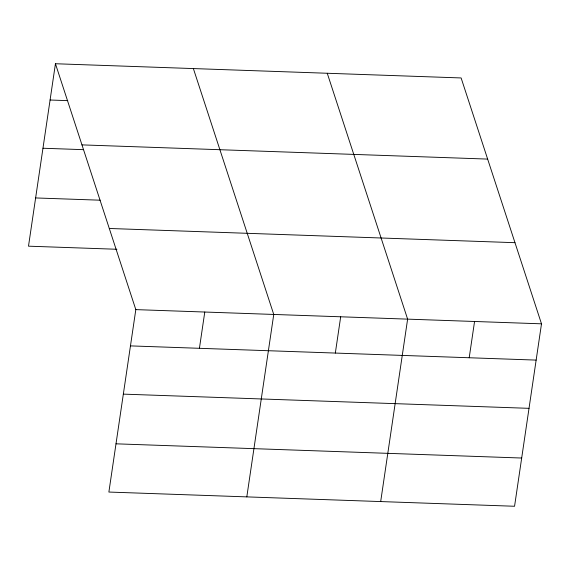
<?xml version="1.0" encoding="UTF-8"?>
<svg xmlns="http://www.w3.org/2000/svg" width="570" height="570" viewBox="0 0 570 570"><rect width="100%" height="100%" fill="white"/><g stroke="black" fill="none" stroke-linecap="round" stroke-linejoin="round"><path stroke-width="0.85" d="M55.44 63.74L135.817 309.617L108.877 492.053L514.56 506.26L541.5 323.824L461.123 77.948L55.44 63.74L28.5 246.176L116.921 249.268M199.422 348.306L204.78 312.032M246.81 496.883L273.75 314.448L193.373 68.571M335.331 353.065L340.689 316.792M380.682 501.572L407.621 319.136L327.251 73.259M469.203 357.753L474.561 321.48M50.082 100.014L67.766 100.634M81.966 144.88L487.649 159.087M42.964 148.243L83.633 149.668M35.625 197.94L100.17 200.198M109.29 228.477L514.974 242.685M135.817 309.617L541.5 323.824M130.459 345.89L536.142 360.097M123.334 394.126L529.024 408.334M115.995 443.823L521.685 458.031"/></g></svg>
